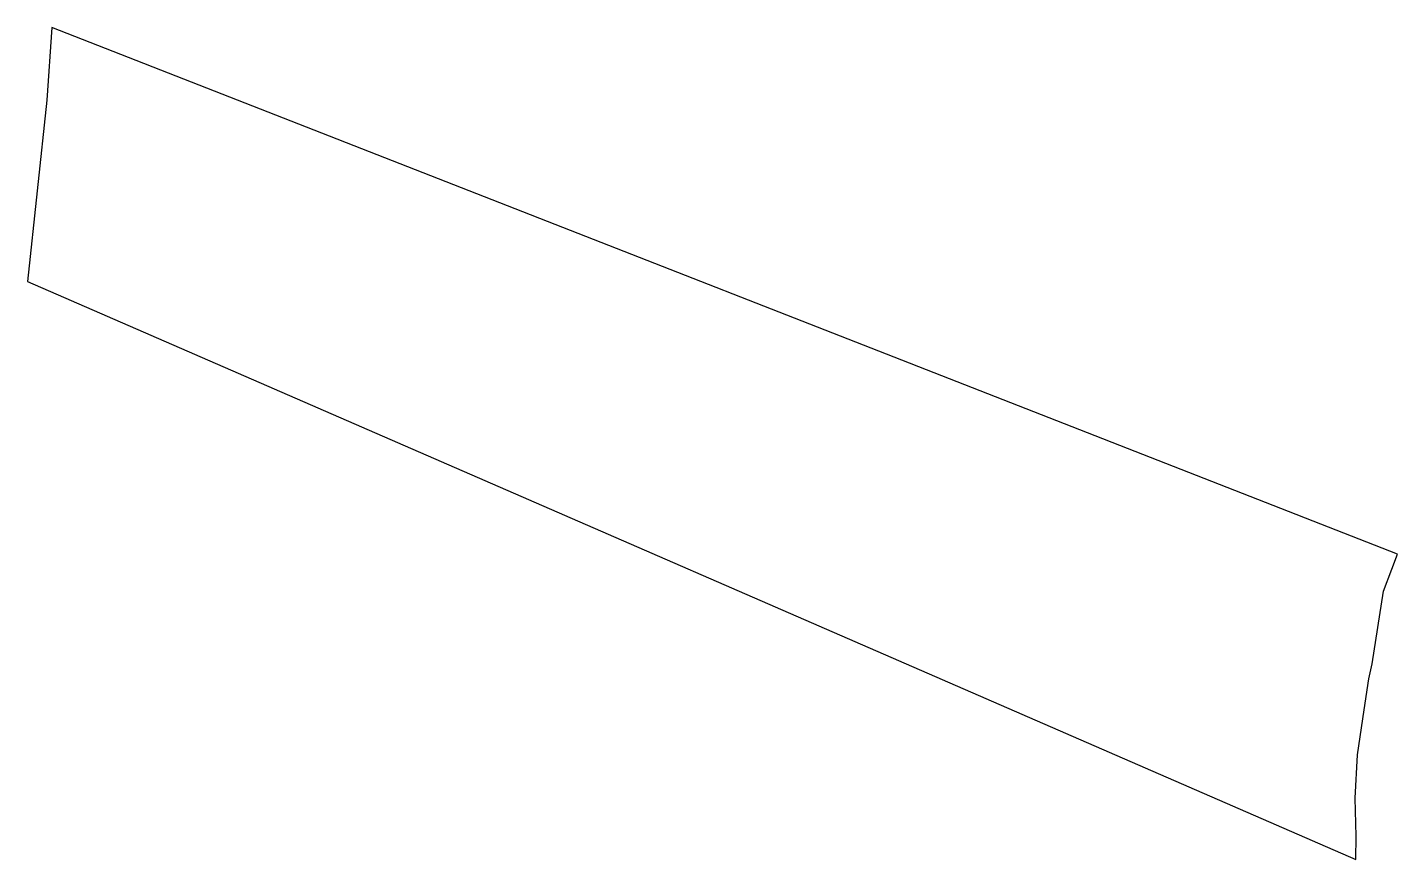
# Model space of a CAD drawing. Header units: millimetres. Extents: x 613310 to 613630, y 1315328 to 1315522.
import ezdxf

# ---------------------------------------------------------------- set-up
doc = ezdxf.new("R2010")
doc.units = ezdxf.units.MM
doc.layers.add('CVL_CUADCON_TIT', color=1, linetype='Continuous')

msp = doc.modelspace()

# ---------------------------------------------------------------- linework, layer by layer
at = {"layer": 'CVL_CUADCON_TIT', "color": 7, "lineweight": 30, "ltscale": 0.5}
msp.add_lwpolyline([(613620.04, 1315333.88), (613619.78, 1315342.81), (613620.35, 1315352.9), (613621.84, 1315363.37), (613622.94, 1315370.61), (613623.74, 1315374.07), (613626.37, 1315391.05), (613628.28, 1315396.16), (613629.66, 1315399.62), (613316.02, 1315522.45), (613314.85, 1315505.49), (613310.3, 1315463.24), (613619.91, 1315328.45)], close=True, dxfattribs=at)

doc.saveas('drawing.dxf')
